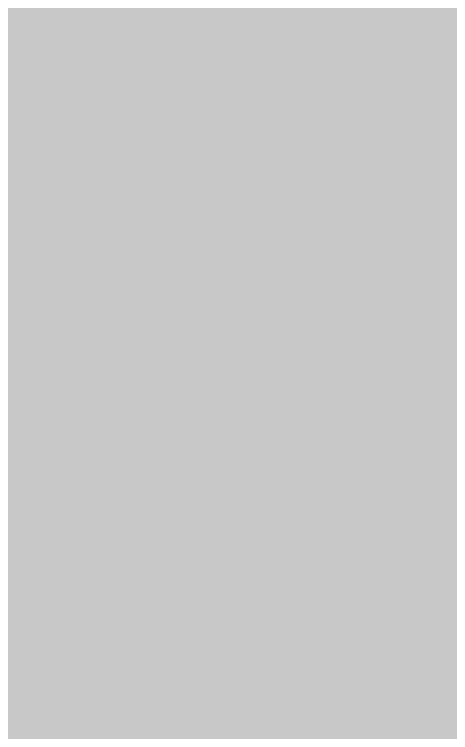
# Model space of a CAD drawing. Header units: millimetres. Extents: x -0.5 to 77.7, y -66.2 to -6.
# Drawn here: x 67.7192 to 67.7905, y -56.2159 to -56.0983 of the extents above; entities that cross this region are included whole.
import ezdxf

# ---------------------------------------------------------------- set-up
doc = ezdxf.new("R2010")
doc.units = ezdxf.units.MM
doc.header["$MEASUREMENT"] = 0
doc.layers.add('Inner1', color=7, linetype='Continuous', true_color=0x999966)
doc.layers.add('Top-Silkscreen-Layer', color=7, linetype='Continuous', true_color=0xffcc00)

msp = doc.modelspace()

# ---------------------------------------------------------------- hatches: boundary and pattern name
at = {"layer": 'Inner1'}
msp.add_hatch(color=256, dxfattribs=at).paths.add_polyline_path([(77.23901447802896, -6.454152908305818), (77.23901447802896, -65.68199136398273), (-0.022860045720091406, -65.68199136398273), (-0.02286004572008509, -6.454152908305818)])
at = {"layer": 'Top-Silkscreen-Layer'}
msp.add_hatch(color=256, dxfattribs=at).paths.add_polyline_path([(67.25090100025572, -56.00890384621417), (67.25090100025572, -56.01897289344176), (67.24112301862718, -56.02520381128928), (67.23134503699862, -56.03143472913679), (67.21773524924045, -56.027901136470746), (67.20412546148225, -56.02436754380471), (67.19509602599403, -56.03513750886619), (67.18606659050582, -56.04590586262232), (67.16920633099002, -56.04622167847391), (67.13466850583858, -56.04698543721705), (67.11698937747614, -56.04743499141396), (67.10681602596553, -56.0653672088241), (67.09664267445494, -56.08672183883007), (67.08690376099655, -56.082780585906605), (67.06333002711983, -56.08351695245854), (67.04231135157181, -56.10487158246452), (67.03210362007145, -56.11106382898326), (67.01896577580884, -56.12136168157272), (67.0074969237756, -56.13357859885223), (67.00372918944504, -56.14168829875566), (66.99210875291158, -56.14329315889947), (66.97073690110527, -56.15276763444728), (66.96098392310563, -56.16063724985128), (66.96096829583756, -56.17466044044525), (66.9609526685695, -56.18868363103923), (66.95523933936477, -56.189600463792075), (66.94309851480473, -56.19193202265563), (66.9366710194494, -56.19334674876634), (66.9366710194494, -56.20072652733929), (66.9366710194494, -56.208106305912246), (66.92944497069595, -56.210938980744395), (66.91678688356295, -56.22683450817282), (66.9113564079102, -56.2398973607691), (66.90473200897726, -56.240865755293626), (66.89718560122846, -56.249196204032096), (66.88718727512018, -56.26590221805925), (66.87146468071955, -56.284311381857506), (66.8592285298243, -56.2933781971479), (66.82678319586684, -56.379376787103304), (66.8114434695338, -56.436623244120746), (66.79164684634848, -56.48906801114968), (66.78627731704121, -56.523802920908885), (66.78302684528359, -56.62179445669802), (66.78677426416567, -56.703581094428586), (66.80227495135979, -56.76458994947396), (66.8224059980817, -56.793653064347396), (66.82695197036195, -56.811590115673624), (66.83149950536898, -56.82330591698453), (66.82812401546686, -56.83385029929488), (66.82474852556471, -56.8443962929106), (66.8322918078599, -56.85459424456742), (66.84950524363398, -56.85309895318845), (66.85462004847182, -56.84140409884729), (66.86712655110459, -56.836479949651014), (66.88112389511079, -56.808054911702214), (66.88982672069645, -56.755244378355364), (66.89992974950076, -56.74909885969221), (66.88923600996357, -56.74288244359298), (66.87404005449673, -56.72900427048188), (66.86409017291946, -56.713348827552885), (66.85863938181824, -56.70535353033039), (66.86045527036744, -56.63457533085537), (66.86226959618983, -56.563797131380355), (66.8685158152356, -56.55090185454206), (66.87476203428135, -56.538006577703776), (66.86960347309295, -56.52621343373534), (66.86733595649665, -56.51067239348727), (66.87379939456852, -56.4951410210714), (66.88243346017468, -56.47452275761736), (66.88955636895892, -56.45537722726717), (66.91975918994899, -56.374325344783166), (66.93106239294072, -56.35618688028628), (66.94133263351333, -56.345089820235636), (66.95236392204073, -56.33377362265532), (66.9620497027877, -56.320678543951736), (66.97110570463163, -56.30447847980927), (66.98654232002666, -56.279830341636675), (66.99872065003005, -56.267755219229315), (67.01089116639943, -56.266073016427974), (67.05608835109831, -56.22625927215742), (67.10577681263919, -56.19204803664193), (67.11837082797312, -56.19010157976068), (67.12303713021745, -56.18195643113921), (67.13431220412669, -56.17043398647214), (67.20233770201556, -56.14927271311), (67.26338562471321, -56.135444490465225), (67.27444347959631, -56.13114230513994), (67.34622889818174, -56.13115680688823), (67.43800940625688, -56.13316610467872), (67.45800605847343, -56.1351625120263), (67.46705893486374, -56.14328026845654), (67.48848391938147, -56.15352011405287), (67.52058701616829, -56.169368913625696), (67.52602218000146, -56.17556116014444), (67.53914908517643, -56.17557243928201), (67.58084107364823, -56.19783423420863), (67.6345394921747, -56.228569884051225), (67.66897417735692, -56.264708240783584), (67.67089789405577, -56.272611693600254), (67.6800007777039, -56.27504315339645), (67.6891052240788, -56.27747622449801), (67.69149619609283, -56.286995816596054), (67.69388873083363, -56.29651540869409), (67.7024743519088, -56.29828462198516), (67.71105997298395, -56.300055446581595), (67.71507461814997, -56.30996497457803), (67.7265700365389, -56.32338714827076), (67.74542746091348, -56.358905152437494), (67.75796521808239, -56.38343083140233), (67.7679510423762, -56.40031892293576), (67.77349715981262, -56.41850250398287), (67.78673658131767, -56.45612003904056), (67.79948061842504, -56.48495918246823), (67.80645663088944, -56.51219668836282), (67.81645495699772, -56.551103267712726), (67.82264022969802, -56.624564290620924), (67.82032739402433, -56.684549966759334), (67.82638139767288, -56.70305097496342), (67.82638139767288, -56.71475871974749), (67.81787703839169, -56.72192580601223), (67.80006507825068, -56.73237995522213), (67.79764753988096, -56.76922245239911), (67.81020404977154, -56.782356202431465), (67.82407168745281, -56.78507930849878), (67.84279784277564, -56.78973920361515), (67.8579015973609, -56.78361946583784), (67.86814527157779, -56.775562939011465), (67.87908279649679, -56.77894184636245), (67.91115151329389, -56.779170651724314), (67.9168601543182, -56.7760205497352), (67.92096231218537, -56.77953158412613), (67.92506447005255, -56.78857100722532), (67.93077779925727, -56.79999193965438), (67.936491128462, -56.80588287206982), (67.95242312825472, -56.80588287206982), (67.96835356532063, -56.80588287206982), (67.97694387457621, -56.81474021766274), (67.99494805011439, -56.80907003408234), (68.00011911311725, -56.797243052701226), (67.99565909081139, -56.79022420653009), (67.97312925844143, -56.77623163073806), (67.95505944837736, -56.76925790111716), (67.93421267277806, -56.7695801621902), (67.91336589717876, -56.76990242326326), (67.90892619032135, -56.762915803199434), (67.89610245414687, -56.713102297831995), (67.89183620996499, -56.68624667130897), (67.89480226544383, -56.66798413629896), (67.89601962962611, -56.63867771431536), (67.89268320789415, -56.6352375773605), (67.89618684139442, -56.62317695670143), (67.89969203762149, -56.61111633604235), (67.89482883179953, -56.59799064253683), (67.88996718870438, -56.58486333772594), (67.89502886083078, -56.57328771998182), (67.90009209568397, -56.561712102237685), (67.89546173615618, -56.54978038600783), (67.89083137662838, -56.53784866977798), (67.89546954979022, -56.52589761788374), (67.90010772295203, -56.51394495468415), (67.89258944428575, -56.505854590445104), (67.89421468016455, -56.475566883494054), (67.90340820196745, -56.46777622205295), (67.89935761408489, -56.462742504091835), (67.88876076360972, -56.455143587989205), (67.88221606374391, -56.45257677854232), (67.88221606374391, -56.443527687610946), (67.875074402238, -56.42765310715227), (67.86793274073209, -56.42082922893033), (67.86793274073209, -56.408531746382565), (67.86221941152736, -56.38468603828187), (67.85650608232264, -56.36566296713946), (67.8298709666319, -56.33461472405599), (67.81605802438885, -56.299857256021674), (67.78651779956475, -56.24330204900592), (67.77223603927975, -56.23138644582973), (67.75712134560685, -56.21634329893953), (67.74426635489621, -56.202142864755366), (67.7136744149313, -56.16960416420903), (67.68510776890767, -56.14339467113748), (67.66104177608689, -56.12249442924451), (67.62912308106321, -56.09329113080429), (67.61984360928597, -56.08318502355329), (67.60824661365459, -56.0867669553803), (67.59665118075003, -56.09035049851266), (67.58874534583573, -56.08139647459784), (67.58084107364823, -56.07244245068301), (67.56529663010353, -56.06948087142164), (67.53230746721738, -56.0489641202056), (67.52793183215907, -56.040240512958015), (67.52063546069931, -56.04310219128674), (67.49352058787896, -56.03694861609676), (67.48372854170914, -56.02793497388342), (67.47229563239246, -56.028560160365146), (67.42834081550481, -56.01595008457651), (67.4153748711909, -56.01061666381745), (67.39884747248489, -56.005162395156006), (67.38847252921624, -55.99970973779991), (67.38014788351778, -56.00514467079699), (67.31088939417855, -56.01946917549427), (67.28694216859506, -56.022247065944), (67.25665652308423, -56.005462097953945), (67.25375610213128, -55.99883479898657)])

# ---------------------------------------------------------------- linework, layer by layer
at = {"layer": 'Top-Silkscreen-Layer', "const_width": 0.25400050800101603}
for points in [[(68.00203189072847, -56.07338989823779), (67.9853013375376, -56.06547194367284), (67.9820071094294, -56.057270399363595), (67.94437821065463, -56.01980916092634), (67.92938072149222, -56.01778052747146), (67.91935114084782, -56.01972053913125), (67.91926050269304, -56.03799596458419), (67.91916986453826, -56.056271390037125), (67.9152880511508, -56.05099436496585), (67.91132497596942, -56.01917591791779), (67.90712436631343, -55.986163493594056), (67.87462902509813, -55.95288036996896), (67.85211638272305, -55.927982479464745), (67.83220411775406, -55.90403525912605), (67.81415149768488, -55.88400834474106), (67.80251543388334, -55.86699618269451), (67.79023240118391, -55.86170948979104), (67.77794780575766, -55.85642279688757), (67.76552100219202, -55.83917538425768)], [(67.87121759247945, -57.09044906740938), (67.87164577962444, -57.078335273673254), (67.87283501472422, -57.08643530574448)], [(67.67598144435745, -55.95871812930735), (67.65960563015167, -55.98223835372425), (67.66552680202167, -55.98999840036341), (67.67712223492623, -55.98999840036341), (67.6982971831549, -55.99610202508707), (67.71248517983152, -55.985472243592355), (67.70617957716712, -55.96700990671705), (67.71032080320447, -55.962739947499074), (67.72171464435097, -55.97118479891847), (67.73716219883366, -55.98849666376297), (67.74744806667434, -56.01061666381745), (67.75367553299841, -56.03621547215556), (67.76252212945026, -56.0453080683318), (67.78385022490598, -56.04127013708643), (67.77499112663968, -56.060689589348705), (67.77928081172365, -56.069932036923916), (67.78775391646873, -56.07297740406428), (67.79148570808276, -56.086605824843765), (67.7952190624236, -56.10023263431789), (67.80763336417478, -56.10393863665802), (67.8305882582361, -56.13039304814509), (67.84108821964928, -56.15182018689249), (67.84856274196498, -56.160980457894084), (67.84664683890016, -56.17416093578203), (67.85385100947833, -56.18273630293601), (67.88454296395885, -56.183071454451984), (67.89429750468531, -56.18718833966026), (67.9038270127516, -56.17408842704059), (67.91252358743003, -56.1623065622097), (67.91315336633306, -56.12140518681759), (67.91533649568181, -56.07791283239811), (67.92311418699798, -56.08886165235515)], [(67.85650608232264, -56.36566296713946), (67.8298709666319, -56.33461472405599), (67.81605802438885, -56.299857256021674), (67.78651779956475, -56.24330204900592), (67.77223603927975, -56.23138644582973), (67.75712134560685, -56.21634329893953), (67.74426635489621, -56.202142864755366), (67.7136744149313, -56.16960416420903), (67.68510776890767, -56.14339467113748), (67.66104177608689, -56.12249442924451), (67.62912308106321, -56.09329113080429), (67.61984360928597, -56.08318502355329), (67.60824661365459, -56.0867669553803), (67.59665118075003, -56.09035049851266), (67.58874534583573, -56.08139647459784)], [(67.34622889818174, -56.13115680688823), (67.43800940625688, -56.13316610467872), (67.45800605847343, -56.1351625120263), (67.46705893486374, -56.14328026845654), (67.48848391938147, -56.15352011405287), (67.52058701616829, -56.169368913625696), (67.52602218000146, -56.17556116014444), (67.53914908517643, -56.17557243928201), (67.58084107364823, -56.19783423420863), (67.6345394921747, -56.228569884051225), (67.66897417735692, -56.264708240783584), (67.67089789405577, -56.272611693600254), (67.6800007777039, -56.27504315339645), (67.6891052240788, -56.27747622449801), (67.69149619609283, -56.286995816596054), (67.69388873083363, -56.29651540869409), (67.7024743519088, -56.29828462198516), (67.71105997298395, -56.300055446581595), (67.71507461814997, -56.30996497457803), (67.7265700365389, -56.32338714827076), (67.74542746091348, -56.358905152437494)]]:
    msp.add_lwpolyline(points, dxfattribs=at)

doc.saveas('drawing.dxf')
